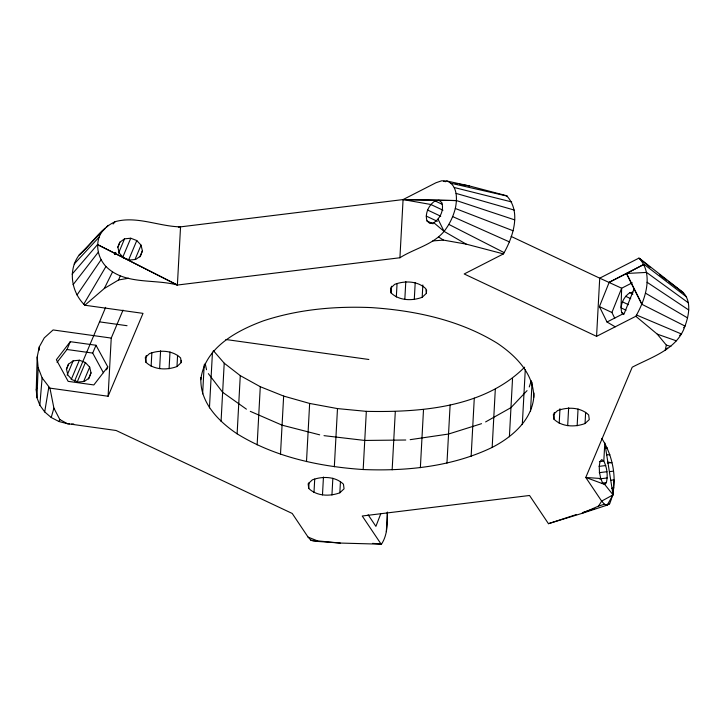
<?xml version="1.0" encoding="UTF-8"?>
<svg xmlns="http://www.w3.org/2000/svg" width="725" height="725" viewBox="0 0 725 725"><rect width="100%" height="100%" fill="white"/><g stroke="black" fill="none" stroke-linecap="round" stroke-linejoin="round"><path stroke-width="1.09" d="M386.334 531.661L387.395 512.04C387.377 522.788 387.766 534.633 381.586 543.958L381.16 544.194L362.246 516.001L529.54 495.483L548.453 523.677L581.731 513.454L607.169 505.135L609.616 503.793C618.298 483.158 613.776 456.977 601.741 438.389M381.16 544.194L340.261 543.061L313.608 541.131L310.889 540.225L308.089 537.116L292.22 513.463L116.127 430.496L67.316 423.672L58.924 421.506L51.212 417.5L44.696 411.927L39.839 405.184L36.957 397.708L36.25 390.023L37.183 357.035L39.277 346.894L44.279 337.877L53.088 329.947L111.242 338.077L123.032 310.101M36.957 397.708L38.153 367.602L37.183 357.035M39.132 350.248L39.277 346.894M38.153 367.602L42.113 377.879L49.934 388.129L108.097 396.249L111.242 338.077M181.323 360.343L181.196 362.582L176.982 366.542C166.886 370.321 153.99 370.031 145.879 362.201L146.242 355.486M151.126 366.261L151.851 352.839M159.618 368.672L160.587 350.773M169.079 368.771L169.994 351.987M102.678 230.641C94.44 241.407 97.005 256.976 105.959 266.483C124.501 285.133 154.126 278.681 177.389 285.043L180.543 226.862C158.893 226.481 136.744 215.669 115.203 221.66C100.059 228.602 91.604 244.488 79.197 254.983C67.597 270.153 71.512 292.501 84.852 305.234L143.006 313.363L108.097 396.249M176.982 366.542L177.589 355.359M533.981 392.968C534.035 418.325 513.028 436.658 492.166 447.416C452.21 466.628 407.006 471.268 363.18 469.537C319.372 466.592 274.875 457.149 237.12 433.822C218.198 421.153 199.411 401.949 200.934 377.453M202.628 393.892L204.205 364.802M209.443 407.921L212.479 351.978M221.062 421.37L224.215 363.189L213.322 350.583M237.12 433.822L240.274 375.641L224.215 363.189M257.139 444.887L260.284 386.715L240.274 375.641M280.493 454.258L283.647 396.077L260.284 386.715M306.494 461.617L309.647 403.444L283.647 396.077M308.741 488.451L308.143 483.811L312.366 479.841C322.462 476.071 335.349 476.352 343.46 484.191L344.058 488.822L339.835 492.792C329.739 496.571 316.852 496.281 308.741 488.451L309.04 482.85M313.988 492.511L314.713 479.089M322.48 494.921L323.45 477.014M331.941 495.021L332.847 478.237M334.334 466.764L337.487 408.592L309.647 403.444M339.835 492.792L340.442 481.599M363.18 469.537L366.333 411.356C420.772 412.434 483.919 407.794 524.646 367.176M426.581 289.973L426.4 293.326L422.186 297.295C412.09 301.065 399.194 300.784 391.083 292.945L391.446 286.239M396.33 297.014L397.055 283.593M72.101 274.15L97.512 244.579L177.389 285.043L399.919 257.756L403.073 199.574L436.006 182.736L441.652 180.806L446.808 180.996L469.329 185.935L506.585 195.723C521.719 211.573 513.001 237.22 503.431 253.904L464.19 273.968L596.566 336.346L635.816 316.281C645.386 299.597 654.095 273.95 638.961 258.1L599.72 278.173L511.125 236.422M392.153 469.845L395.297 411.673M404.822 299.425L405.792 281.517M414.283 299.525L415.198 282.741M422.186 297.295L422.847 284.988M420.364 467.688L423.509 409.516M446.962 463.13L450.116 404.949M471.141 456.297L474.286 398.125M492.166 447.416L495.311 389.234M509.394 436.74L512.539 378.559M522.299 424.596L525.272 369.777M530.501 411.365L532.077 382.274M553.945 419.195L553.347 414.564L557.57 410.595C567.666 406.816 580.553 407.106 588.664 414.936L589.262 419.576L585.039 423.545C574.943 427.315 562.056 427.025 553.945 419.195L554.308 412.48M559.192 423.264L559.981 408.719M567.684 425.666L568.654 407.767M577.145 425.774L578.052 408.991M585.039 423.545L585.646 412.353M596.566 336.346L599.72 278.173L621.66 288.215L632.254 282.795M639.713 258.499L683.412 292.737C691.704 301.845 688.804 315.593 685.007 326.06C677.232 349.432 651.82 356.936 632.218 367.203L585.773 477.458L601.65 501.12L604.451 504.228L607.169 505.135L613.069 494.849L613.885 479.787L610.604 480.376M39.839 405.184L42.113 377.879M399.919 257.756C414.283 248.593 432.798 244.887 444.081 231.384C449.373 224.605 453.17 216.793 455.3 208.474C457.366 199.04 457.638 185.056 446.808 180.996M44.696 411.927L48.802 387.159M613.069 494.849L604.704 484.445L602.629 482.941L600.717 478.509L585.773 477.458L604.704 484.445L606.372 482.623C608.048 475.464 607.061 467.698 603.816 461.118L604.795 442.939L613.069 494.849L601.65 501.12L598.551 506.086L581.731 513.454M36.25 390.023L36.685 387.92M635.816 316.281L657.258 334.143L666.347 345.127L665.151 350.365L667.435 348.009M200.807 379.692C204.477 347.891 236.386 330.808 263.411 320.84C298.129 309.358 334.977 306.05 371.363 307.599C415.18 310.545 459.677 319.988 497.423 343.324C515.756 355.703 533.908 373.774 533.736 397.445M178.386 227.124L403.073 199.574L439.069 200.263L441.878 202.71C444.117 210.214 440.147 218.488 433.84 222.729L429.789 223.382L426.98 220.935C424.741 213.431 428.711 205.157 435.018 200.916L439.069 200.263L456.46 200.562L514.678 219.874M632.889 292.22L629.844 292.71C623.536 296.96 619.567 305.225 621.805 312.729L623.908 314.568M51.212 417.5L53.904 408.139L49.934 388.129M529.259 386.942L531.271 380.743M68.467 364.195L66.537 369.415L67.878 375.097L72.147 379.719L78.182 382.039L84.39 381.432L89.084 378.06L91.015 372.84L89.673 367.149L85.405 362.536L79.369 360.216L73.171 360.823L68.467 364.195L66.319 369.288M97.512 244.579L123.531 257.728L129.567 260.048L135.765 259.441L140.469 256.07L142.399 250.85L141.058 245.159L136.789 240.546L130.754 238.226L124.546 238.833L119.852 242.204L117.921 247.424L119.262 253.107L123.531 257.728L177.389 285.043M380.752 513.798L375.903 526.359L368.137 514.786M615.19 326.821L607.015 322.009L599.421 306.603L609.172 282.333L644.081 264.326L686.584 296.969M614.755 318.266L611.909 312.493L621.66 288.215L620.999 307.844L626.056 310.228M644.081 264.326L626.518 273.461L634.112 288.867L624.37 313.137L607.015 322.009M84.852 305.234L104.3 288.496L118.601 279.95L120.187 276.053M57.048 362.382L66.999 349.495L70.289 341.674L95.999 345.263L107.78 366.895L106.539 369.832M114.695 254.439L115.556 252.4M117.704 247.297L119.852 242.204M114.912 254.566L115.773 252.527M67.153 375.106L73.171 360.823M118.538 253.116L124.546 238.833M71.204 379.601L79.369 360.216M122.588 257.611L130.754 238.226M74.584 381.078L105.642 307.355M77.249 381.912L85.405 362.536M128.633 259.922L136.789 240.546M103.412 372.75L92.709 353.084L95.999 345.263M83.656 381.432L89.673 367.149M135.04 259.441L141.058 245.159M88.441 378.958L91.015 372.84M139.825 256.967L142.399 250.85M58.924 421.506L59.812 419.512L53.904 408.139M104.3 288.496L112.475 272.047M83.71 304.264L105.959 266.483M77.031 294.984L101.101 259.731M70.289 341.674L56.36 359.718L68.141 381.35L93.851 384.939L107.78 366.895M73.062 284.708L98.219 252.264M683.593 327.8L685.007 326.06L641.915 304.319L634.112 288.867M113.091 224.025L115.203 221.66M74.186 264.009L99.035 237.202M527.048 390.63L510.962 407.649L485.614 421.914M105.134 228.538L79.197 254.983M106.657 226.943L108.188 225.339M679.66 335.448L681.183 333.881L636.65 315.067M548.453 523.677L576.583 514.478M609.172 282.333L626.518 273.461L646.582 272.419L688.406 302.86M582.982 512.412L594.699 508.615M605.357 505.171L609.616 503.793M598.551 506.086L604.451 504.228M481.536 423.681L448.539 434.039L410.169 439.667M611.646 488.36L613.839 487.853M118.601 279.95L128.588 278.228M609.843 471.612L613.205 471.187M599.412 461.662L603.816 461.118L601.741 459.614L600.073 461.435L599.24 466.093L599.475 472.347L600.717 478.509M599.122 466.365L605.728 465.55M599.258 472.664L606.961 471.712M599.493 478.908L607.206 477.965M601.967 483.167L606.372 482.623M432.852 240.908L443.455 240.111L466.184 244.117L503.431 253.904M607.405 462.967L611.846 462.65L607.387 462.178M606.635 454.82L609.897 454.747M405.764 440.012L364.757 440.447L324.012 435.653M456.46 200.562L403.073 199.574L430.813 204.486L442.966 210.214M604.596 447.968L607.496 448.032M372.55 543.378L381.586 543.958M310.889 540.225L340.261 543.061M337.487 408.592L366.333 411.356M99.524 321.864L127.047 325.706M225.856 339.508L368.853 359.482M66.999 349.495L92.709 353.084M455.264 183.452L457.43 183.842M459.596 184.222L469.329 185.935M443.637 181.259L445.612 181.703M451.122 183.289L507.337 196.122M454.294 187.521L511.696 201.949M319.662 434.837L282.07 425.167L250.297 411.347M456.116 193.412L514.206 210.051M666.347 345.127L670.906 346.45M657.258 334.143L676.371 340.832M455.3 208.474L513.082 230.749M308.089 537.116L316.87 540.632M452.717 216.612L509.53 241.942M435.018 200.916L442.105 204.251M629.844 292.71L632.889 294.142M625.639 296.28L630.705 298.673M427.569 210.023L440.737 216.231M622.394 301.827L628.475 304.681M426.173 216.05L437.311 221.297M426.98 220.935L433.061 223.798M621.805 312.729L623.835 313.689M599.421 306.603L611.909 312.493M448.893 224.424L504.274 252.69M680.829 291.359L683.412 292.737L668.387 281.418M59.812 419.512L67.316 423.672A33.341 28.701 22.8 0 0 69.446 423.907M433.84 222.729L444.081 231.384L466.184 244.117M645.458 293.127L687.59 317.922M438.607 237.002L443.455 240.111M647.053 282.243L688.75 310.01M246.418 409.163L222.638 392.279L208.356 373.638M659.551 274.757L666.619 280.086M638.961 258.1L649.972 267.271M626.518 273.461L641.915 304.319M438.045 219.158L444.081 231.384M205.148 363.361L206.534 369.741M426.4 293.326L425.811 288.695C417.7 280.856 404.804 280.566 394.708 284.345L390.494 288.314L391.083 292.945M181.196 362.582L180.607 357.942C172.496 350.112 159.6 349.822 149.504 353.601L145.29 357.561L145.879 362.201M73.723 424.007A33.341 28.701 22.8 0 1 71.594 424.025"/></g></svg>
